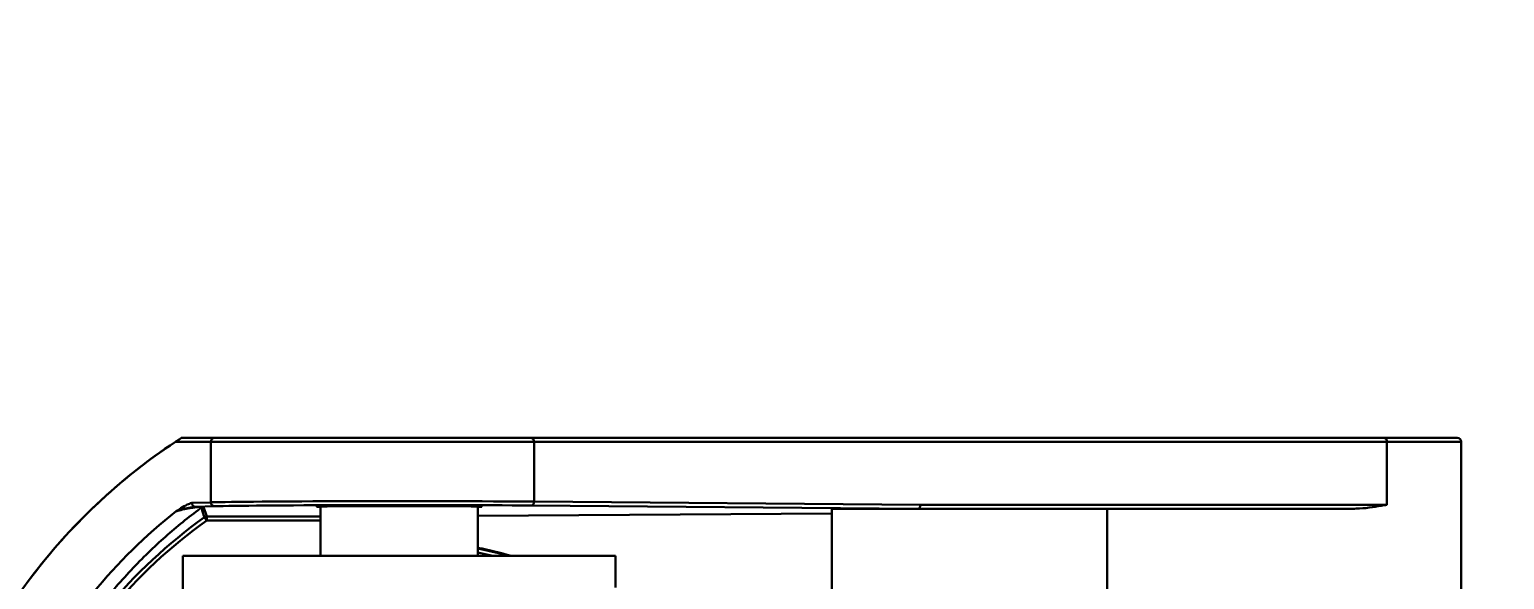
# Model space of a CAD drawing. Header units: millimetres. Extents: x -2601 to 21461, y 11492 to 21077.
# Drawn here: x 15656.9 to 15844.4, y 12896.8 to 12966.7 of the extents above; entities that cross this region are included whole.
import ezdxf

# ---------------------------------------------------------------- set-up
doc = ezdxf.new("R2010")
doc.units = ezdxf.units.MM
doc.header["$PDSIZE"] = -1
doc.styles.get("Standard").update_dxf_attribs({"font": ''})
doc.styles.get('Standard').set_extended_font_data('HYSWLongFangSong')
doc.dimstyles.new('ISO-25', dxfattribs={"dimscale": 25, "dimtxt": 3.5, "dimasz": 1.6, "dimexe": 1.25, "dimexo": 0.625, "dimtad": 1, "dimdec": 0, "dimzin": 9, "dimdsep": 46, "dimtxsty": 'Standard', "dimcen": 2.5, "dimadec": 0, "dimazin": 2, "dimtfac": 1, "dimtdec": 0, "dimtofl": 0, "dimtmove": 0, "dimatfit": 3, "dimfxl": 1, "dimarcsym": 0})

# ---------------------------------------------------------------- blocks, each defined once
blk = doc.blocks.new('*D91')
at = {"color": 0, "lineweight": -2}
blk.add_line((15798.52, 13186.64), (15203.85, 13448.52), dxfattribs=at)
at = {"color": 0}
blk.add_solid([(15206.54, 13454.62), (15201.17, 13442.42), (15167.25, 13464.64)], dxfattribs=at)
at = {"layer": 'Defpoints', "color": 0}
for p in [(15167.25, 13464.64), (16558.94, 12851.77)]:
    blk.add_point(p, dxfattribs=at)
at = {"color": 0, "insert": (15718.38, 13286.81), "char_height": 87.5, "attachment_point": 5, "rotation": 336.2323}
blk.add_mtext('R1521', dxfattribs=at)
blk = doc.blocks.new('*D98')
at = {"color": 0, "lineweight": -2}
for p, q in [((15688.17, 13043.66), (16097.03, 12953.56)), ((16558.94, 12789.27), (16558.94, 12914.27)), ((16496.44, 12851.77), (16621.44, 12851.77))]:
    blk.add_line(p, q, dxfattribs=at)
at = {"color": 0}
blk.add_solid([(16098.46, 12960.07), (16095.59, 12947.05), (16136.09, 12944.95)], dxfattribs=at)
at = {"layer": 'Defpoints', "color": 0}
for p in [(16136.09, 12944.95), (16558.94, 12851.77)]:
    blk.add_point(p, dxfattribs=at)
at = {"color": 0, "insert": (15797.11, 13080.45), "char_height": 87.5, "attachment_point": 5, "rotation": 347.5724}
blk.add_mtext('R433', dxfattribs=at)

msp = doc.modelspace()

# ---------------------------------------------------------------- linework, layer by layer
at = {"color": 161, "linetype": 'Continuous', "lineweight": 30, "true_color": 0x67adff}
for p, q in [((15680, 12914.27), (15675.49, 12914.27)), ((15676.25, 12914.77), (15680.48, 12914.77)), ((15676.25, 12914.77), (15676.25, 12914.77)), ((15680, 12914.27), (15680, 12906.58)), ((15721.08, 12914.27), (15680, 12914.27)), ((15680.48, 12914.77), (15720.74, 12914.77)), ((15720.74, 12914.77), (15829.16, 12914.77)), ((15721.08, 12914.27), (15721.08, 12906.67)), ((15829.51, 12914.27), (15721.08, 12914.27)), ((15829.16, 12914.77), (15838.44, 12914.77)), ((15829.51, 12914.27), (15829.51, 12906.27)), ((15838.94, 12914.27), (15829.51, 12914.27)), ((15838.94, 12893.27), (15838.94, 12914.27)), ((15677.57, 12906.51), (15680, 12906.58)), ((15680.48, 12906.08), (15678.05, 12906.01)), ((15679.08, 12906), (15679.47, 12904.77)), ((15693.95, 12906.04), (15693.95, 12899.77)), ((15713.95, 12899.77), (15713.95, 12906.04)), ((15769.87, 12905.77), (15720.74, 12906.17)), ((15721.08, 12906.67), (15770.21, 12906.27)), ((15770.21, 12906.27), (15829.51, 12906.27)), ((15679.47, 12904.27), (15679.47, 12904.77)), ((15679.47, 12904.77), (15693.95, 12904.77)), ((15693.95, 12904.27), (15679.47, 12904.27)), ((15713.95, 12904.86), (15758.94, 12905.14)), ((15758.94, 12905.77), (15769.87, 12905.77)), ((15758.94, 12905.14), (15758.94, 12905.77)), ((15758.94, 12905.14), (15758.94, 12894.76)), ((15825.19, 12905.77), (15769.87, 12905.77)), ((15793.94, 12893.27), (15793.94, 12905.77)), ((15676.45, 12899.77), (15676.45, 12881.77)), ((15676.45, 12899.77), (15731.45, 12899.77)), ((15715.85, 12899.77), (15713.95, 12900.21)), ((15731.45, 12895.77), (15731.45, 12899.77))]:
    msp.add_line(p, q, dxfattribs=at)
at = {"color": 161, "linetype": 'Continuous', "lineweight": 30, "true_color": 0x67adff, "flags": 128}
msp.add_lwpolyline([(15713.95, 12900.72), (15716.57, 12900.1), (15717.76, 12899.77)], dxfattribs=at)
at = {"color": 161, "linetype": 'Continuous', "lineweight": 30, "true_color": 0x67adff}
for centre, radius, start, end in [((15716.94, 12851.77), 75, 122.8599, 155.4082), ((15680.49, 12914.28), 0.49, 91.249, 181.2339), ((15720.64, 12914.33), 0.445, 351.429, 77.4256), ((15829.07, 12914.33), 0.444, 351.3835, 77.434), ((15838.44, 12914.27), 0.5, 0, 90), ((15678.06, 12906.5), 0.492, 179.0044, 268.5127), ((15679.08, 12905.5), 0.501, 90.066, 125.2029), ((15680.49, 12906.57), 0.491, 178.9482, 268.5689), ((15720.64, 12906.61), 0.448, 282.9959, 8.1495), ((15716.94, 12851.77), 65, 125.5147, 155.5169), ((15716.94, 12851.77), 64.5, 125.5147, 155.5169), ((15679.47, 12904.27), 0.497, 89.9024, 125.6074), ((15571.4, 12827.42), 132.61, 35.417, 35.6329)]:
    msp.add_arc(centre, radius, start, end, dxfattribs=at)
for centre, major_axis, ratio, start_param, end_param in [((15716.95, 12851.77), (75.01, 0), 0.99991, 2.156482, 2.498092), ((15703.95, 12906.52), (25, 0), 0.008552, 0.815534, 2.850297), ((15703.95, 12906.02), (24.5, 0), 0.008727, 0.815534, 2.850297), ((15703.95, 12906.02), (10.5, 0), 0.008727, 1.570769, 3.451437), ((15703.95, 12906.02), (10.5, 0), 0.008727, 5.973341, 7.853955), ((15769.87, 12906.27), (0.002, 0.5), 0.685474, 3.150762, 4.715205), ((15717.98, 12851.77), (68.42, 0), 0.999487, 2.238855, 2.672824), ((15709.01, 12906.27), (60.86, -0.5), 0.000098, 6.271201, 6.277555), ((15704.06, 12851.77), (50.03, 0), 0.999961, 1.284883, 1.371808)]:
    msp.add_ellipse(centre, major_axis=major_axis, ratio=ratio, start_param=start_param, end_param=end_param, dxfattribs=at)
for points, knots in [([(15675.49, 12914.27), (15675.59, 12914.34), (15675.72, 12914.42), (15675.94, 12914.56), (15676.03, 12914.62), (15676.08, 12914.66), (15676.12, 12914.68), (15676.14, 12914.7), (15676.17, 12914.71), (15676.19, 12914.73), (15676.24, 12914.76), (15676.25, 12914.77), (15676.25, 12914.77), (15676.25, 12914.77)], [0, 0, 0, 0, 0.494966, 0.618766, 0.680794, 0.712084, 0.72597, 0.739858, 0.752377, 0.771932, 0.810271, 0.951037, 1, 1, 1, 1]), ([(15675.6, 12905.45), (15675.6, 12905.45), (15675.64, 12905.48), (15675.84, 12905.6), (15676.3, 12905.89), (15676.92, 12906.29), (15677.38, 12906.44), (15677.57, 12906.51)], [0, 0, 0, 0, 0.005156, 0.059155, 0.301176, 0.710714, 1, 1, 1, 1]), ([(15678.05, 12906.01), (15677.76, 12905.97), (15677.05, 12905.89), (15676.35, 12905.68), (15675.85, 12905.53), (15675.64, 12905.47), (15675.6, 12905.45), (15675.6, 12905.45)], [0, 0, 0, 0, 0.284475, 0.696486, 0.940373, 0.994775, 1, 1, 1, 1]), ([(15678.8, 12905.9), (15678.81, 12905.92), (15678.83, 12905.94), (15678.83, 12905.97), (15678.79, 12905.98), (15678.73, 12905.99), (15678.69, 12906), (15678.66, 12906), (15678.63, 12906), (15678.59, 12906), (15678.55, 12906), (15678.49, 12905.99), (15678.37, 12905.99), (15678.05, 12905.96), (15677.42, 12905.86), (15676.59, 12905.7), (15675.98, 12905.55), (15675.66, 12905.47), (15675.6, 12905.45)], [0, 0, 0, 0, 0.053627, 0.100475, 0.131885, 0.144881, 0.151402, 0.15484, 0.160393, 0.162533, 0.169125, 0.170559, 0.184683, 0.215629, 0.335196, 0.630266, 0.925871, 1, 1, 1, 1]), ([(15678.05, 12906.01), (15678.07, 12906.01), (15678.16, 12906.01), (15678.31, 12906.01), (15678.49, 12906.01), (15678.62, 12906.01), (15678.72, 12906.01), (15678.81, 12906.01), (15678.92, 12906.01), (15679.02, 12906), (15679.07, 12906), (15679.08, 12906), (15679.08, 12906)], [0, 0, 0, 0, 0.035273, 0.172595, 0.242911, 0.287644, 0.332453, 0.386002, 0.448811, 0.587087, 0.782097, 1, 1, 1, 1]), ([(15829.51, 12906.27), (15829.5, 12906.27), (15829.38, 12906.25), (15828.29, 12906.05), (15826.87, 12905.81), (15825.47, 12905.77), (15825.19, 12905.77)], [0, 0, 0, 0, 0.006296, 0.089483, 0.818318, 1, 1, 1, 1]), ([(15678.8, 12905.9), (15678.65, 12905.8), (15677.77, 12905.14), (15675.42, 12903.29), (15671.75, 12900.03), (15667.96, 12895.96), (15664.76, 12891.98), (15662.15, 12888.23), (15659.6, 12883.98), (15658, 12880.55), (15657.2, 12878.83)], [0, 0, 0, 0, 0.018881, 0.117244, 0.314221, 0.511166, 0.633399, 0.755852, 0.878076, 1, 1, 1, 1]), ([(15679.18, 12904.68), (15679.18, 12904.68), (15679.17, 12904.7), (15679.16, 12904.76), (15679.08, 12905), (15678.96, 12905.4), (15678.85, 12905.74), (15678.8, 12905.9)], [0, 0, 0, 0, 0.007128, 0.035642, 0.149696, 0.605915, 1, 1, 1, 1])]:
    msp.add_open_spline(points, degree=3, knots=knots, dxfattribs=at)

# ---------------------------------------------------------------- dimensions: what is measured, and where the dimension line sits
dim = msp.add_radius_dim(center=(16558.94, 12851.77), mpoint=(15167.25, 13464.64), dimstyle='ISO-25', override={"dimcen": 0})
dim.commit()
dim.dimension.update_dxf_attribs({"geometry": '*D91', "text_midpoint": (15694.45, 13232.47), "dimtype": 164})
dim = msp.add_radius_dim(center=(16558.94, 12851.77), mpoint=(16136.09, 12944.95), dimstyle='ISO-25')
dim.commit()
dim.dimension.update_dxf_attribs({"geometry": '*D98', "text_midpoint": (15784.34, 13022.47), "dimtype": 164})

doc.saveas('drawing.dxf')
